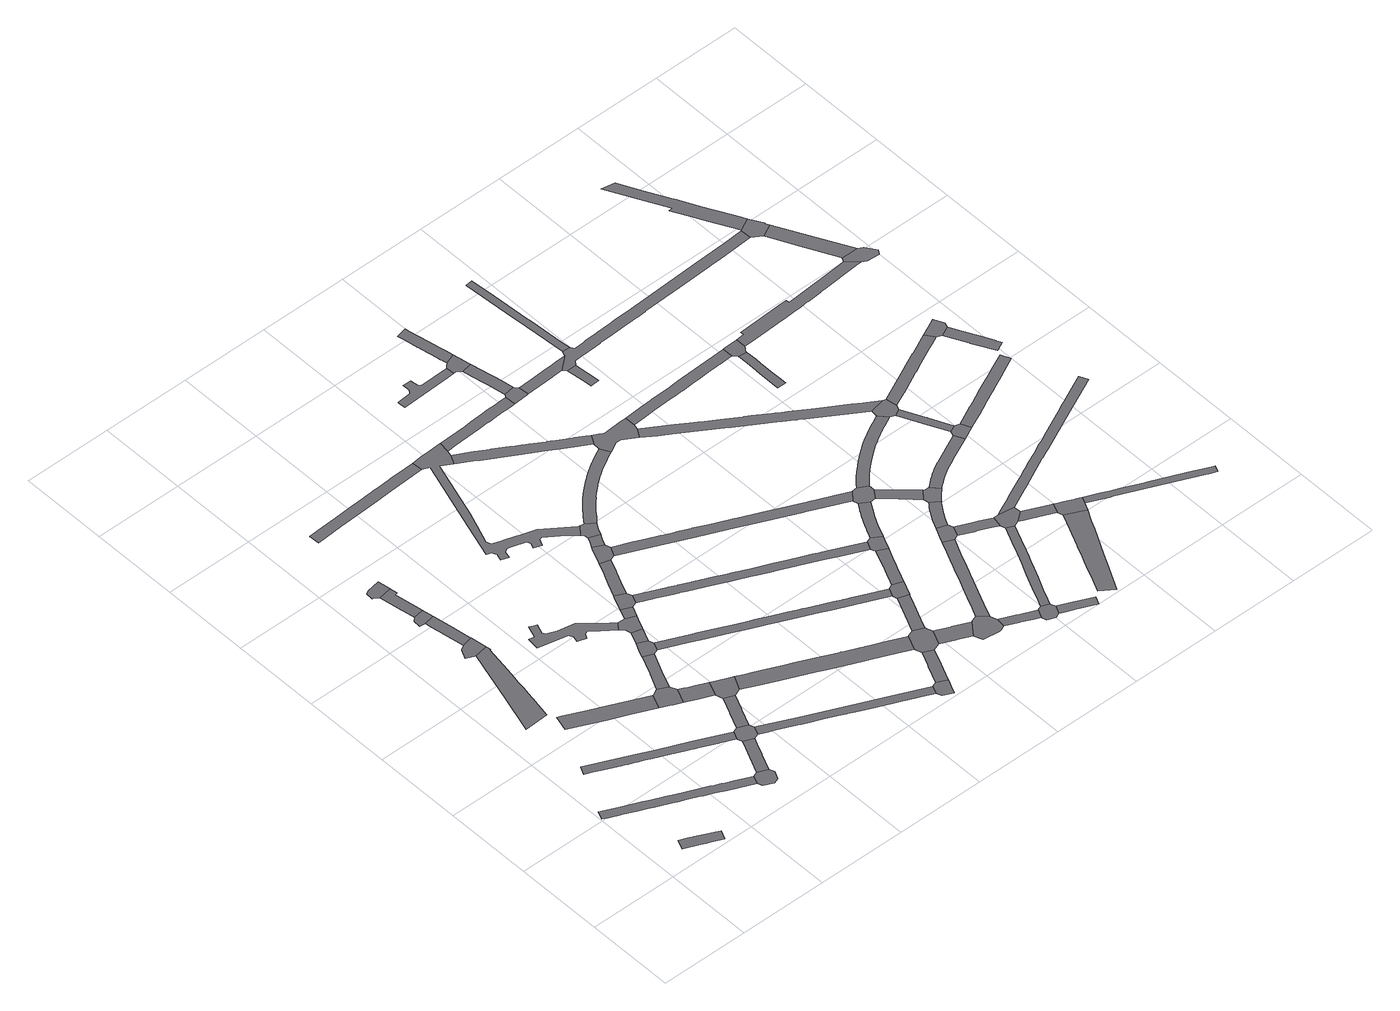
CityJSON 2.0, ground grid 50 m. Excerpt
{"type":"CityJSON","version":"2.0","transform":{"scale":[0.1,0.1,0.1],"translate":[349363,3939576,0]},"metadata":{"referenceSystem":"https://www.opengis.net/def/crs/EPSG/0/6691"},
"CityObjects":{
"road1":{"type":"Road","attributes":{"RoadStructureAttribute.sectionType":"1"},"geometry":[{"type":"MultiSurface","lod":"1","boundaries":[[[0,1,2,3,4,5,6,7,8,9,10,11,12,13,14]]]}]},
"road2":{"type":"Road","attributes":{"RoadStructureAttribute.sectionType":"1"},"geometry":[{"type":"MultiSurface","lod":"1","boundaries":[[[15,16,17,18,19,20,21,22,23,24,25,26,27,28,29,30,31,32,33,34,35,36,37,38,39,40,41,42,43,44,45,46,47,48]]]}]},
"road3":{"type":"Road","geometry":[{"type":"MultiSurface","lod":"1","boundaries":[[[49,50,51,52,53,54,55,56,57,58,59,60,61,62]]]}]},
"road4":{"type":"Road","attributes":{"RoadStructureAttribute.sectionType":"1"},"geometry":[{"type":"MultiSurface","lod":"1","boundaries":[[[63,64,65,66,67,68,69,70,71,72,73,74,75,76,77,78,79,80,81,82,83,84,85,86,87,88,89]]]}]},
"road5":{"type":"Road","attributes":{"RoadStructureAttribute.sectionType":"1"},"geometry":[{"type":"MultiSurface","lod":"1","boundaries":[[[90,91,92,93,94,95,96,97,98,99,100]]]}]},
"road6":{"type":"Road","geometry":[{"type":"MultiSurface","lod":"1","boundaries":[[[101,102,103,104,105,106,31,30,107]]]}]},
"road7":{"type":"Road","geometry":[{"type":"MultiSurface","lod":"1","boundaries":[[[108,109,110,59,58,111,112,113]]]}]},
"road8":{"type":"Road","attributes":{"RoadStructureAttribute.sectionType":"1"},"geometry":[{"type":"MultiSurface","lod":"1","boundaries":[[[114,115,116,117,118,119,120,121,108,113]]]}]},
"road9":{"type":"Road","geometry":[{"type":"MultiSurface","lod":"1","boundaries":[[[122,123,124,125,126,127,128,117,116]]]}]},
"road10":{"type":"Road","attributes":{"RoadStructureAttribute.sectionType":"1"},"geometry":[{"type":"MultiSurface","lod":"1","boundaries":[[[129,130,125,124,131,132,133,134,135,136,137]]]}]},
"road11":{"type":"Road","attributes":{"RoadStructureAttribute.sectionType":"1"},"geometry":[{"type":"MultiSurface","lod":"1","boundaries":[[[138,139,140,141,142,143,105,104,144,145,146,147,148,149]]]}]},
"road12":{"type":"Road","geometry":[{"type":"MultiSurface","lod":"1","boundaries":[[[136,150,151,152,153,154,155,137]]]}]},
"road13":{"type":"Road","geometry":[{"type":"MultiSurface","lod":"1","boundaries":[[[156,157,158,159,160,83,82,138,149]]]}]},
"road14":{"type":"Road","geometry":[{"type":"MultiSurface","lod":"1","boundaries":[[[161,162,163,164,90,100,165,166,167]]]}]},
"road15":{"type":"Road","attributes":{"RoadStructureAttribute.sectionType":"1"},"geometry":[{"type":"MultiSurface","lod":"1","boundaries":[[[168,169,170,171,159,158,172,173,174,175]]]}]},
"road16":{"type":"Road","attributes":{"RoadStructureAttribute.sectionType":"1"},"geometry":[{"type":"MultiSurface","lod":"1","boundaries":[[[176,177,178,179,180,181,182,161,167]]]}]},
"road17":{"type":"Road","attributes":{"RoadStructureAttribute.sectionType":"1"},"geometry":[{"type":"MultiSurface","lod":"1","boundaries":[[[183,184,185,186,187,163,162,188,189]]]}]},
"road18":{"type":"Road","attributes":{"RoadStructureAttribute.sectionType":"1"},"geometry":[{"type":"MultiSurface","lod":"1","boundaries":[[[190,191,192,193,194,195,196,197,198,199,200,201,202,203,204,205,206,207,208,209,210,211,212]]]}]},
"road19":{"type":"Road","geometry":[{"type":"MultiSurface","lod":"1","boundaries":[[[177,168,175,213,214,215,216,178]]]}]},
"road20":{"type":"Road","geometry":[{"type":"MultiSurface","lod":"1","boundaries":[[[217,218,219,220,221,222,183,189]]]}]},
"road21":{"type":"Road","attributes":{"RoadStructureAttribute.sectionType":"1"},"geometry":[{"type":"MultiSurface","lod":"1","boundaries":[[[220,219,223,224]]]}]},
"road22":{"type":"Road","geometry":[{"type":"MultiSurface","lod":"1","boundaries":[[[225,224,223,226,227,228,229,230,190,212]]]}]},
"road23":{"type":"Road","attributes":{"RoadStructureAttribute.sectionType":"1"},"geometry":[{"type":"MultiSurface","lod":"1","boundaries":[[[231,232,233,234,235,236,237,238,239,240,241,242,243,244,245,246,247,248,249,250,251,252,253,254,255,256,157,156]]]}]},
"road24":{"type":"Road","attributes":{"RoadStructureAttribute.sectionType":"1"},"geometry":[{"type":"MultiSurface","lod":"1","boundaries":[[[257,258,259,260,261,262,263,264,265,266,267,268,269,270,271,272,273,274,275,276,277,278]]]}]},
"road25":{"type":"Road","attributes":{"RoadStructureAttribute.sectionType":"1"},"geometry":[{"type":"MultiSurface","lod":"1","boundaries":[[[279,230,229,280]]]}]},
"road26":{"type":"Road","geometry":[{"type":"MultiSurface","lod":"1","boundaries":[[[281,282,283,284,285,286,287,279,280,288]]]}]},
"road27":{"type":"Road","attributes":{"RoadStructureAttribute.sectionType":"1"},"geometry":[{"type":"MultiSurface","lod":"1","boundaries":[[[282,289,290,291,292,293,294,295,296,297,298,299,283]]]}]},
"road28":{"type":"Road","attributes":{"RoadStructureAttribute.sectionType":"1"},"geometry":[{"type":"MultiSurface","lod":"1","boundaries":[[[300,301,302,303,304,305,306,307,308,309,310,311,312,313,314,315,316,214,213,317,318,319,320,321,322,323,324,325,326]]]}]},
"road29":{"type":"Road","attributes":{"RoadStructureAttribute.sectionType":"1"},"geometry":[{"type":"MultiSurface","lod":"1","boundaries":[[[327,328,329,330,331,332,333,334,335,336,337,338,339,340,341,342,343,344,345,346,347,348,349,350,257,278,351,352,353,354,355,356,357,358,359,360,361,362,363,364,365,366,367,368,369,370,371]]]}]},
"road30":{"type":"Road","geometry":[{"type":"MultiSurface","lod":"1","boundaries":[[[372,373,374,294,293,375,376,377,378]]]}]},
"road31":{"type":"Road","attributes":{"RoadStructureAttribute.sectionType":"1"},"geometry":[{"type":"MultiSurface","lod":"1","boundaries":[[[379,380,381,382,383,384,385,386,387,388,389,390,391,392,393,394,395,396,397,398,399,218,217,400,401,402,403,404,405,406,407,408,409,410,411,412,413,414]]]}]},
"road32":{"type":"Road","attributes":{"RoadStructureAttribute.sectionType":"1"},"geometry":[{"type":"MultiSurface","lod":"1","boundaries":[[[415,378,377,416,417,418]]]}]},
"road33":{"type":"Road","geometry":[{"type":"MultiSurface","lod":"1","boundaries":[[[419,251,250,420,421,422,423,424]]]}]},
"road34":{"type":"Road","geometry":[{"type":"MultiSurface","lod":"1","boundaries":[[[425,418,417,426,427,428,429,327,371]]]}]},
"road35":{"type":"Road","attributes":{"RoadStructureAttribute.sectionType":"1"},"geometry":[{"type":"MultiSurface","lod":"1","boundaries":[[[430,431,432,433,434,435,436,437,419,424]]]}]},
"road36":{"type":"Road","attributes":{"RoadStructureAttribute.sectionType":"1"},"geometry":[{"type":"MultiSurface","lod":"1","boundaries":[[[438,439,440,441,442,443,444,445,446,447,448,449,450,451,452,453,454,455,456,457,281,288,458,459,460,461,462,463,464,465,466,467,468,469,470,471,472,473,474,475,476,477]]]}]},
"road37":{"type":"Road","geometry":[{"type":"MultiSurface","lod":"1","boundaries":[[[325,435,434,478,479,480,481,326]]]}]},
"road38":{"type":"Road","attributes":{"RoadStructureAttribute.sectionType":"1"},"geometry":[{"type":"MultiSurface","lod":"1","boundaries":[[[482,483,484,485,486,487,488,489,490,491,492,493,494,495,496,497,498,499,500,501,502,503,504,505,506,507,508,509,510,511,512,513,514,515,516,517,518,519,520,521,522,523,524,525,526,527,429,428]]]}]},
"road39":{"type":"Road","attributes":{"RoadStructureAttribute.sectionType":"1"},"geometry":[{"type":"MultiSurface","lod":"1","boundaries":[[[528,529,530,531,532,533,534,535,536,537,538,539,540,541,542,543,544,545,546,547,548,344,343,549,550,551,552,553,554,555,556,557,558,559]]]}]},
"road40":{"type":"Road","attributes":{"RoadStructureAttribute.sectionType":"1"},"geometry":[{"type":"MultiSurface","lod":"1","boundaries":[[[560,561,562,563,479,478,564,565,566]]]}]},
"road41":{"type":"Road","attributes":{"RoadStructureAttribute.sectionType":"1"},"geometry":[{"type":"MultiSurface","lod":"1","boundaries":[[[567,568,481,480,569,570,571,572,573,574]]]}]},
"road42":{"type":"Road","geometry":[{"type":"MultiSurface","lod":"1","boundaries":[[[345,575,576,577,578,579,580,581,582,583,584,585,586,587,588,589,590,591,592,593,346]]]}]},
"road43":{"type":"Road","attributes":{"RoadStructureAttribute.sectionType":"1"},"geometry":[{"type":"MultiSurface","lod":"1","boundaries":[[[594,595,596,597,598,599,600,601,602,603,604,605,606,607,608,609,610,611,612,613,614,615,616,617,618,376,375,619,620,621,622,623,624,625,626]]]}]},
"road44":{"type":"Road","attributes":{"RoadStructureAttribute.sectionType":"1"},"geometry":[{"type":"MultiSurface","lod":"1","boundaries":[[[627,628,629,630,631,632,633,634,635,636,637,638,639,640,641,642]]]}]},
"road45":{"type":"Road","geometry":[{"type":"MultiSurface","lod":"1","boundaries":[[[413,574,573,643,644,645,414]]]}]},
"road46":{"type":"Road","geometry":[{"type":"MultiSurface","lod":"1","boundaries":[[[646,647,648,560,566,649,650,651,652,653]]]}]},
"road47":{"type":"Road","attributes":{"RoadStructureAttribute.sectionType":"1"},"geometry":[{"type":"MultiSurface","lod":"1","boundaries":[[[654,655,656,657,658,659,660,661,662,663,664,665,666,667,668,669,645,644]]]}]},
"road48":{"type":"Road","attributes":{"RoadStructureAttribute.sectionType":"1"},"geometry":[{"type":"MultiSurface","lod":"1","boundaries":[[[670,671,672,673,653,652,674,675,676,677,678,679]]]}]},
"road49":{"type":"Road","geometry":[{"type":"MultiSurface","lod":"1","boundaries":[[[680,584,583,681,682,683,684,685,686,687,688]]]}]},
"road50":{"type":"Road","geometry":[{"type":"MultiSurface","lod":"1","boundaries":[[[689,690,691,692,693,694,559,558,503,502,695,696,697,698,699,700]]]}]},
"road51":{"type":"Road","attributes":{"RoadStructureAttribute.sectionType":"1"},"geometry":[{"type":"MultiSurface","lod":"1","boundaries":[[[701,702,703,704,705,706,707,708,680,688,709,710,711,712,713]]]}]},
"road52":{"type":"Road","geometry":[{"type":"MultiSurface","lod":"1","boundaries":[[[714,715,627,642,716,713,712,717,718,719,720,721]]]}]},
"road53":{"type":"Road","geometry":[{"type":"MultiSurface","lod":"1","boundaries":[[[722,477,476,663,662,723,724,725]]]}]},
"road54":{"type":"Road","attributes":{"RoadStructureAttribute.sectionType":"1"},"geometry":[{"type":"MultiSurface","lod":"1","boundaries":[[[726,727,728,729,730,731,732,733,734,735,736,737,738,739,740,741,742,743,714,721]]]}]},
"road55":{"type":"Road","attributes":{"RoadStructureAttribute.sectionType":"1"},"geometry":[{"type":"MultiSurface","lod":"1","boundaries":[[[744,745,746,747,748,749,750,751,752,753,648,647,754,755,756,757,758,759,760,761,762,763,764,765]]]}]},
"road56":{"type":"Road","geometry":[{"type":"MultiSurface","lod":"1","boundaries":[[[766,767,768,769,770,771,772,670,679]]]}]},
"road57":{"type":"Road","attributes":{"RoadStructureAttribute.sectionType":"1"},"geometry":[{"type":"MultiSurface","lod":"1","boundaries":[[[773,774,775,776,777,778,779,780,781,782,783,784,785,786,787,788,789,790,791,792,793,794,795,796,797,798,799,722,725]]]}]},
"road58":{"type":"Road","attributes":{"RoadStructureAttribute.sectionType":"1"},"geometry":[{"type":"MultiSurface","lod":"1","boundaries":[[[800,801,769,768,802,803,804,805,806,807,808]]]}]},
"road59":{"type":"Road","attributes":{"RoadStructureAttribute.sectionType":"1"},"geometry":[{"type":"MultiSurface","lod":"1","boundaries":[[[809,810,811,812,813,814,815,816,686,685,817,818,819,820,821]]]}]},
"road60":{"type":"Road","geometry":[{"type":"MultiSurface","lod":"1","boundaries":[[[822,823,824,825,826,827,828,744,765]]]}]},
"road61":{"type":"Road","geometry":[{"type":"MultiSurface","lod":"1","boundaries":[[[829,830,831,832,833]]]}]},
"road62":{"type":"Road","geometry":[{"type":"MultiSurface","lod":"1","boundaries":[[[625,785,784,834,835,836,837,626]]]}]},
"road63":{"type":"Road","attributes":{"RoadStructureAttribute.sectionType":"1"},"geometry":[{"type":"MultiSurface","lod":"1","boundaries":[[[838,839,840,841,842,843,844,845,846,847,848,772,771,849,850,851,852,853,854,855,856,857,858,859]]]}]},
"road64":{"type":"Road","attributes":{"RoadStructureAttribute.sectionType":"1"},"geometry":[{"type":"MultiSurface","lod":"1","boundaries":[[[860,861,862,863,864,865,866,867,868,869,870,871,872,873,874,875,876,826,825]]]}]},
"road65":{"type":"Road","attributes":{"RoadStructureAttribute.sectionType":"1"},"geometry":[{"type":"MultiSurface","lod":"1","boundaries":[[[877,878,835,834,879,880,881,882,883,884]]]}]},
"road66":{"type":"Road","attributes":{"RoadStructureAttribute.sectionType":"1"},"geometry":[{"type":"MultiSurface","lod":"1","boundaries":[[[822,885,886,887,888,889,890,891,892,893,894,895,823]]]}]},
"road67":{"type":"Road","attributes":{"RoadStructureAttribute.sectionType":"1"},"geometry":[{"type":"MultiSurface","lod":"1","boundaries":[[[896,897,898,899,900,901,902,903,904,905,906,907,908,909,910,911,912,913,914,915,916,917,918,919,920,921,922,923,924,925,689,700]]]}]},
"road68":{"type":"Road","attributes":{"RoadStructureAttribute.sectionType":"1"},"geometry":[{"type":"MultiSurface","lod":"1","boundaries":[[[926,927,928,929,930,931,932,933,934,935,936,937]]]}]},
"road69":{"type":"Road","geometry":[{"type":"MultiSurface","lod":"1","boundaries":[[[869,868,938,939,940,941,942,943,944,945,946,884,883]]]}]},
"road70":{"type":"Road","attributes":{"RoadStructureAttribute.sectionType":"1"},"geometry":[{"type":"MultiSurface","lod":"1","boundaries":[[[947,948,949,950,951,952,953,954,955,956,957,958,959,960,961,962,963,964,699,698,965,966,967,968,969,970,971,972,973,974,975,976,977,978,979,980,981,982,983]]]}]},
"road71":{"type":"Road","geometry":[{"type":"MultiSurface","lod":"1","boundaries":[[[984,985,986,987,891,890,838,859]]]}]},
"road72":{"type":"Road","attributes":{"RoadStructureAttribute.sectionType":"1"},"geometry":[{"type":"MultiSurface","lod":"1","boundaries":[[[988,989,990,991,992,993,994,995,996,997,998,999,1000,1001,1002,1003,1004,1005,1006,1007]]]}]},
"road73":{"type":"Road","attributes":{"RoadStructureAttribute.sectionType":"1"},"geometry":[{"type":"MultiSurface","lod":"1","boundaries":[[[1008,1009,1010,1011,1012,1013,1014,1015,1016,1017,1018,1019,1020,1021,1022,1023,1024,1025,1026,1027,837,836,1028,1029,1030,1031,1032,1033,1034,1035,1036,1037,1038,1039,1040,1041,1042,1043,1044,1045,1046,1047,1048,1049,1050,1051]]]}]},
"road74":{"type":"Road","attributes":{"RoadStructureAttribute.sectionType":"1"},"geometry":[{"type":"MultiSurface","lod":"1","boundaries":[[[1052,1053,1054,1055,1056,1057,1058,1059,1060,985,984]]]}]},
"road75":{"type":"Road","attributes":{"RoadStructureAttribute.sectionType":"1"},"geometry":[{"type":"MultiSurface","lod":"1","boundaries":[[[1061,1062,1063,1064,1065,1066,1067,1068,1069,1070,1071,1072,1073,1074,1075,1076,1077,1078,945,944,1079,1080,1081,1082,1083,1084,1085,1086,1087,1088,1089,1090,1091]]]}]},
"road76":{"type":"Road","geometry":[{"type":"MultiSurface","lod":"1","boundaries":[[[1092,1093,1094,1095,1096,1097,1058,1057,988,1007]]]}]},
"road77":{"type":"Road","attributes":{"RoadStructureAttribute.sectionType":"1"},"geometry":[{"type":"MultiSurface","lod":"1","boundaries":[[[1098,1099,1100,1101,1102,1103,1104,1105,1106,1107]]]}]},
"road78":{"type":"Road","geometry":[{"type":"MultiSurface","lod":"1","boundaries":[[[1107,1106,1108,1109,1110,1111,1112,1113,914,913]]]}]},
"road79":{"type":"Road","geometry":[{"type":"MultiSurface","lod":"1","boundaries":[[[1114,983,982,1051,1050,1115,1116,1117]]]}]},
"road80":{"type":"Road","attributes":{"RoadStructureAttribute.sectionType":"1"},"geometry":[{"type":"MultiSurface","lod":"1","boundaries":[[[1115,1118,1119,1120,1121,1122,1123,1124,1125,1116]]]}]},
"road81":{"type":"Road","attributes":{"RoadStructureAttribute.sectionType":"1"},"geometry":[{"type":"MultiSurface","lod":"1","boundaries":[[[926,937,809,821,833,832,1126,1127,1128,1129,1130,1131,1132,1133,1134,1135,1136,1137,1138,1139,1140,1141,1142,1143,1144,1145,1146,1147,1148,1149,1150,1151,1152,1153,1154,1155,1156,1157,1158,1159,1160,1161]]]}]},
"road82":{"type":"Road","geometry":[{"type":"MultiSurface","lod":"1","boundaries":[[[1162,1163,1122,1121,1061,1091]]]}]},
"road83":{"type":"Road","attributes":{"RoadStructureAttribute.sectionType":"1"},"geometry":[{"type":"MultiSurface","lod":"1","boundaries":[[[1164,1165,1166,1167,1168,1169,1170,1171,1172,1173,1174,1175,1176,1177,1178,1179,1180,1181,1182,1183,1184,1185,1186,1187,1188,987,986,1189,1190,1191,1192,1193,1194,1195,1196,1197,1198,1199,1200]]]}]},
"road84":{"type":"Road","attributes":{"RoadStructureAttribute.sectionType":"1"},"geometry":[{"type":"MultiSurface","lod":"1","boundaries":[[[1201,1202,1203,1204,1205,1206,1207,1208,1209,1210,1093,1092,1211,1212,1213,1214,1215,1216]]]}]},
"road85":{"type":"Road","attributes":{"RoadStructureAttribute.sectionType":"1"},"geometry":[{"type":"MultiSurface","lod":"1","boundaries":[[[1217,1218,1219,1220,1221,1222,1223,1224,1225,1226,1227,1228,1229,1230,1231,1232,1233,1234,1235,1114,1117]]]}]},
"road86":{"type":"Road","attributes":{"RoadStructureAttribute.sectionType":"1"},"geometry":[{"type":"MultiSurface","lod":"1","boundaries":[[[1236,1237,1238,1239,1240,1241,1242,1243,1244,1245,1246,1247,1248,1163,1162,1249,1250,1251,1252,1253,1254,1255,1256,1257,1258,1259]]]}]},
"road87":{"type":"Road","attributes":{"RoadStructureAttribute.sectionType":"1"},"geometry":[{"type":"MultiSurface","lod":"1","boundaries":[[[1260,1261,1262,1263,1264,1265,1266,1267,1268,1269,1270,1271,1272,1111,1110,1273,1274,1275,1276,1277,1278,1279,1280,1281,1282,1283,1284,1285,1286,1287,1288,1289,1290]]]}]},
"road88":{"type":"Road","geometry":[{"type":"MultiSurface","lod":"1","boundaries":[[[1291,1292,1293,1230,1229,1294,1295,1296]]]}]},
"road89":{"type":"Road","attributes":{"RoadStructureAttribute.sectionType":"1"},"geometry":[{"type":"MultiSurface","lod":"1","boundaries":[[[1297,1298,1299,1300,1301,1302,1303,1304,1295,1294,1305,1306,1307,1308]]]}]},
"road90":{"type":"Road","attributes":{"RoadStructureAttribute.sectionType":"1"},"geometry":[{"type":"MultiSurface","lod":"1","boundaries":[[[1309,1310,1311,1312,1313,1314,1315,1316,1317,1318,1319,1320,1321,1322,1323,1324,1325,1326,1327,1328,1329,1330,1331,1332,1333,1334]]]}]},
"road91":{"type":"Road","geometry":[{"type":"MultiSurface","lod":"1","boundaries":[[[1335,1336,1337,1338,1339,1322,1321,1148,1147,1340,1341]]]}]},
"road92":{"type":"Road","attributes":{"RoadStructureAttribute.sectionType":"1"},"geometry":[{"type":"MultiSurface","lod":"1","boundaries":[[[1340,1342,1343,1344,1345,1346,1347,1341]]]}]},
"road93":{"type":"Road","geometry":[{"type":"MultiSurface","lod":"1","boundaries":[[[1260,1290,1348,1349,1350,1351,1346,1345]]]}]}
},
"vertices":[
[159,109,0],[233,77,0],[254,67,0],[267,62,0],[281,56,0],[291,52,0],[353,25,0],[377,76,0],[353,88,0],[311,107,0],[255,133,0],[239,140,0],[235,142,0],[217,150,0],[183,165,0],
[9,512,0],[37,499,0],[95,473,0],[99,471,0],[164,442,0],[220,417,0],[245,406,0],[337,365,0],[339,364,0],[354,357,0],[394,340,0],[452,314,0],[469,305,0],[522,282,0],[580,256,0],[713,196,0],[734,242,0],[649,280,0],[606,300,0],[588,308,0],[547,326,0],[540,330,0],[538,331,0],[490,351,0],[377,402,0],[332,422,0],[326,425,0],[287,442,0],[269,450,0],[235,465,0],[232,467,0],[148,504,0],[122,516,0],[29,558,0],
[281,1202,0],[304,1328,0],[310,1364,0],[318,1407,0],[326,1452,0],[333,1491,0],[342,1546,0],[368,1702,0],[374,1701,0],[370,1727,0],[294,1716,0],[252,1569,0],[210,1421,0],[144,1195,0],
[144,790,0],[188,771,0],[233,751,0],[315,714,0],[332,707,0],[346,700,0],[378,686,0],[392,680,0],[425,666,0],[450,654,0],[489,637,0],[544,613,0],[596,588,0],[642,569,0],[646,567,0],[673,555,0],[734,527,0],[755,518,0],[771,510,0],[840,479,0],[861,525,0],[669,611,0],[509,682,0],[458,705,0],[384,738,0],[356,751,0],[166,836,0],
[740,962,0],[581,1033,0],[540,1052,0],[444,1095,0],[330,1146,0],[305,1157,0],[280,1070,0],[466,986,0],[493,974,0],[574,938,0],[703,880,0],
[779,143,0],[807,154,0],[828,200,0],[817,228,0],[762,253,0],[736,243,0],[724,168,0],
[298,1807,0],[271,1792,0],[246,1738,0],[363,1775,0],[360,1804,0],[357,1820,0],
[355,1827,0],[335,1951,0],[320,2046,0],[261,2036,0],[264,2014,0],[271,1972,0],[274,1953,0],[275,1945,0],
[313,2088,0],[310,2107,0],[310,2111,0],[250,2101,0],[230,2083,0],[226,2040,0],[239,2039,0],
[234,2202,0],[248,2117,0],[284,2269,0],[283,2274,0],[285,2274,0],[298,2276,0],[298,2279,0],[291,2319,0],[217,2307,0],
[851,451,0],[832,409,0],[809,358,0],[807,353,0],[807,352,0],[806,351,0],[860,325,0],[861,325,0],[861,327,0],[866,337,0],[889,389,0],[906,426,0],
[291,2322,0],[279,2392,0],[205,2380,0],[186,2367,0],[183,2326,0],[196,2325,0],
[934,437,0],[955,483,0],[944,511,0],[889,536,0],[862,526,0],
[851,913,0],[835,953,0],[780,978,0],[744,961,0],[753,858,0],[769,851,0],[814,830,0],
[974,725,0],[934,635,0],[933,634,0],[932,632,0],[987,607,0],[988,610,0],[988,611,0],[1029,701,0],
[877,802,0],[959,766,0],[995,848,0],[966,861,0],[934,875,0],[900,890,0],[883,898,0],
[873,1185,0],[854,1140,0],[839,1105,0],[828,1080,0],[826,1075,0],[879,1052,0],[928,1161,0],
[939,1432,0],[913,1454,0],[820,1534,0],[801,1550,0],[786,1563,0],[694,1582,0],[637,1604,0],[628,1623,0],[648,1676,0],[630,1683,0],[608,1691,0],[584,1625,0],[553,1633,0],[545,1561,0],[619,1544,0],[710,1523,0],[722,1500,0],[716,1468,0],[761,1454,0],[775,1480,0],[794,1486,0],[843,1447,0],[910,1394,0],
[1069,716,0],[1110,797,0],[1093,804,0],[1037,829,0],
[956,1172,0],[977,1218,0],[966,1246,0],[912,1270,0],[905,1256,0],[889,1222,0],
[1000,1321,0],[942,1338,0],
[936,1373,0],[1003,1328,0],[1013,1351,0],[1014,1354,0],[1037,1404,0],[981,1429,0],
[983,415,0],[1017,400,0],[1116,357,0],[1133,349,0],[1141,345,0],[1162,335,0],[1233,304,0],[1302,273,0],[1335,258,0],[1339,256,0],[1343,254,0],[1379,238,0],[1441,210,0],[1546,163,0],[1573,151,0],[1591,143,0],[1615,132,0],[1654,115,0],[1680,103,0],[1744,74,0],[1763,121,0],[1605,191,0],[1574,205,0],[1360,301,0],[1359,302,0],[1152,394,0],
[929,2869,0],[890,2867,0],[887,2867,0],[789,2864,0],[781,2862,0],[780,2862,0],[694,2858,0],[691,2858,0],[608,2854,0],[604,2854,0],[526,2849,0],[468,2847,0],[416,2844,0],[326,2838,0],[242,2834,0],[246,2773,0],[397,2782,0],[530,2789,0],[619,2794,0],[644,2795,0],[708,2798,0],[933,2809,0],
[1005,1486,0],[1063,1462,0],
[1111,1520,0],[1099,1550,0],[1045,1578,0],[1043,1573,0],[1040,1567,0],[1025,1533,0],[1022,1526,0],[1091,1473,0],
[1132,1623,0],[1145,1651,0],[1159,1681,0],[1163,1691,0],[1195,1763,0],[1137,1781,0],[1124,1751,0],[1121,1743,0],[1109,1716,0],[1105,1708,0],[1080,1654,0],
[1818,480,0],[1726,521,0],[1702,531,0],[1699,533,0],[1685,539,0],[1610,573,0],[1593,580,0],[1590,582,0],[1560,595,0],[1486,628,0],[1424,657,0],[1384,674,0],[1375,679,0],[1340,694,0],[1260,730,0],[1190,761,0],[1157,775,0],[1154,678,0],[1255,633,0],[1419,560,0],[1462,540,0],[1581,487,0],[1647,457,0],[1673,446,0],[1780,398,0],[1862,361,0],[1899,443,0],
[1237,2029,0],[1232,2033,0],[1072,2149,0],[1028,2163,0],[991,2174,0],[972,2180,0],[956,2185,0],[925,2195,0],[890,2206,0],[845,2221,0],[837,2249,0],[876,2354,0],[896,2407,0],[902,2426,0],[1010,2772,0],[1013,2770,0],[1070,2736,0],[1100,2788,0],[1106,2817,0],[1114,2879,0],[1044,2876,0],[996,2874,0],[981,2873,0],[965,2871,0],[972,2792,0],[970,2784,0],[860,2433,0],[782,2187,0],[809,2176,0],[820,2151,0],[816,2134,0],[810,2113,0],[849,2098,0],[860,2139,0],[883,2150,0],[904,2143,0],[979,2118,0],[988,2097,0],[977,2069,0],[1020,2053,0],[1035,2090,0],[1052,2093,0],[1125,2044,0],[1137,2034,0],[1197,1982,0],
[1174,1868,0],[1144,1796,0],[1141,1789,0],[1224,1776,0],[1251,1828,0],[1240,1856,0],[1184,1885,0],
[1956,779,0],[1873,816,0],[1840,831,0],[1837,833,0],[1831,835,0],[1796,851,0],[1662,911,0],[1655,914,0],[1620,930,0],[1619,931,0],[1585,946,0],[1509,980,0],[1434,1014,0],[1427,1016,0],[1402,1028,0],[1364,1045,0],[1355,1049,0],[1199,1119,0],[1180,1127,0],[1179,1128,0],[1144,1143,0],[1100,1109,0],[1155,1084,0],[1291,1023,0],[1375,985,0],[1488,934,0],[1490,933,0],[1598,885,0],[1696,841,0],[1707,836,0],[1741,821,0],[1810,790,0],[1814,788,0],[1818,786,0],[2022,695,0],[2043,740,0],
[1200,1916,0],[1256,1891,0],[1273,1923,0],[1213,1943,0],
[1790,130,0],[1755,46,0],[1809,21,0],[1828,62,0],[1841,92,0],[1847,104,0],
[1211,1971,0],[1290,1958,0],[1309,1989,0],[1311,1991,0],[1263,2027,0],
[1878,174,0],[1887,194,0],[1891,203,0],[1917,263,0],[1931,296,0],[1876,320,0],[1841,244,0],[1836,232,0],
[2002,1121,0],[1974,1133,0],[1974,1134,0],[1957,1141,0],[1931,1153,0],[1867,1182,0],[1797,1212,0],[1756,1231,0],[1755,1232,0],[1719,1248,0],[1645,1280,0],[1568,1314,0],[1535,1330,0],[1488,1351,0],[1350,1412,0],[1341,1417,0],[1318,1428,0],[1315,1429,0],[1278,1446,0],[1271,1449,0],[1168,1439,0],[1184,1432,0],[1229,1412,0],[1261,1398,0],[1290,1385,0],[1293,1384,0],[1320,1371,0],[1406,1332,0],[1509,1285,0],[1511,1284,0],[1548,1269,0],[1613,1239,0],[1624,1234,0],[1637,1228,0],[1707,1196,0],[1731,1185,0],[1947,1089,0],[2016,1058,0],[2154,996,0],[2177,1042,0],
[1973,311,0],[2010,394,0],[1994,434,0],[1937,459,0],
[1330,2013,0],[1352,2042,0],[1354,2046,0],[1365,2059,0],[1375,2070,0],[1389,2086,0],[1399,2097,0],[1421,2119,0],[1425,2124,0],[1452,2149,0],[1479,2172,0],[1484,2176,0],[1484,2177,0],[1505,2194,0],[1535,2215,0],[1538,2217,0],[1566,2236,0],[1597,2254,0],[1629,2272,0],[1639,2278,0],[1676,2296,0],[1648,2350,0],[1611,2331,0],[1601,2325,0],[1600,2325,0],[1571,2310,0],[1568,2307,0],[1559,2303,0],[1537,2288,0],[1536,2288,0],[1506,2268,0],[1498,2263,0],[1482,2251,0],[1476,2247,0],[1470,2242,0],[1447,2224,0],[1433,2213,0],[1420,2202,0],[1392,2178,0],[1367,2154,0],[1343,2128,0],[1334,2118,0],[1319,2100,0],[1303,2080,0],[1296,2072,0],[1274,2042,0],
[1665,2452,0],[1660,2455,0],[1616,2482,0],[1614,2483,0],[1608,2486,0],[1550,2520,0],[1520,2538,0],[1514,2541,0],[1498,2551,0],[1496,2552,0],[1425,2595,0],[1400,2610,0],[1394,2614,0],[1357,2636,0],[1348,2641,0],[1347,2642,0],[1269,2690,0],[1266,2692,0],[1265,2692,0],[1233,2712,0],[1197,2732,0],[1167,2679,0],[1180,2671,0],[1324,2585,0],[1393,2544,0],[1460,2504,0],[1514,2473,0],[1518,2470,0],[1527,2465,0],[1584,2431,0],[1652,2391,0],[1682,2442,0],
[2186,314,0],[2096,355,0],[2095,355,0],[2092,356,0],[2052,276,0],[2057,274,0],[2131,241,0],
[2028,663,0],[1981,558,0],[2019,489,0],[2035,524,0],[2076,616,0],[2088,642,0],[2090,647,0],[2030,667,0],
[1164,2820,0],[1316,2828,0],[1371,2831,0],[1389,2832,0],[1432,2834,0],[1481,2836,0],[1485,2836,0],[1531,2838,0],[1552,2839,0],[1549,2900,0],[1520,2899,0],[1479,2897,0],[1429,2895,0],[1398,2893,0],[1318,2889,0],[1278,2886,0],[1240,2884,0],[1227,2883,0],[1162,2880,0],
[2268,1373,0],[2185,1410,0],[2162,1420,0],[2128,1436,0],[2126,1437,0],[2005,1491,0],[1934,1522,0],[1896,1540,0],[1829,1570,0],[1814,1577,0],[1731,1614,0],[1722,1618,0],[1679,1637,0],[1623,1663,0],[1620,1664,0],[1589,1678,0],[1565,1689,0],[1555,1693,0],[1543,1698,0],[1494,1720,0],[1478,1727,0],[1422,1752,0],[1381,1770,0],[1361,1779,0],[1359,1780,0],[1429,1683,0],[1600,1607,0],[1781,1526,0],[1864,1488,0],[2082,1390,0],[2098,1383,0],[2308,1289,0],[2348,1337,0],
[1472,3231,0],[1309,3226,0],[1304,3231,0],[1294,3242,0],[1290,3284,0],[1265,3284,0],[1244,3283,0],[1245,3244,0],[1234,3227,0],[1231,3221,0],[1149,3216,0],[1150,3204,0],[1153,3169,0],[1155,3169,0],[1437,3182,0],[1474,3183,0],
[2112,696,0],[2128,732,0],[2071,752,0],
[2280,266,0],[2273,285,0],[2227,330,0],[2149,193,0],[2242,180,0],[2254,183,0],[2282,194,0],[2287,247,0],
[2142,764,0],[2143,766,0],[2145,769,0],[2166,817,0],[2180,849,0],[2183,856,0],[2188,866,0],[2195,882,0],[2223,942,0],[2166,969,0],[2143,916,0],[2122,865,0],[2119,858,0],[2112,844,0],[2102,821,0],[2080,773,0],
[2474,164,0],[2380,205,0],[2378,206,0],[2374,208,0],[2302,186,0],[2352,163,0],[2359,160,0],[2360,160,0],[2415,134,0],[2450,118,0],
[1561,2916,0],[1576,2841,0],[1601,2842,0],[1605,2843,0],[1638,2845,0],[1644,2845,0],[1641,2905,0],[1621,2920,0],[1620,2926,0],
[1878,2418,0],[1877,2417,0],[1847,2417,0],[1741,2410,0],[1720,2419,0],[1714,2423,0],[1736,2327,0],[1764,2326,0],[1807,2299,0],[1840,2278,0],[1872,2328,0],[1880,2358,0],
[1518,3149,0],[1519,3143,0],[1525,3112,0],[1542,3030,0],[1542,3029,0],[1543,3024,0],[1548,2997,0],[1555,2954,0],[1609,2997,0],[1602,3030,0],[1597,3057,0],[1574,3175,0],[1515,3163,0],
[1497,3256,0],[1484,3243,0],[1493,3184,0],[1565,3217,0],[1563,3227,0],[1560,3243,0],[1559,3248,0],[1554,3275,0],
[2205,1052,0],[2233,963,0],[2242,986,0],[2258,1018,0],
[1545,3323,0],[1538,3363,0],[1533,3391,0],[1526,3427,0],[1516,3478,0],[1506,3532,0],[1501,3557,0],[1442,3544,0],[1447,3519,0],[1455,3478,0],[1457,3469,0],[1465,3426,0],[1465,3424,0],[1470,3398,0],[1486,3315,0],[1490,3291,0],[1491,3288,0],[1493,3278,0],
[2437,801,0],[2425,773,0],[2410,741,0],[2378,668,0],[2368,647,0],[2361,631,0],[2326,552,0],[2308,514,0],[2267,421,0],[2250,382,0],[2295,334,0],[2309,366,0],[2343,442,0],[2357,472,0],[2359,477,0],[2388,543,0],[2393,553,0],[2405,580,0],[2410,592,0],[2417,606,0],[2452,686,0],[2493,776,0],
[2460,89,0],[2503,70,0],[2532,82,0],[2552,128,0],[2545,145,0],[2541,157,0],[2499,174,0],
[2289,1091,0],[2294,1101,0],[2296,1106,0],[2301,1116,0],[2311,1136,0],[2314,1141,0],[2326,1161,0],[2328,1165,0],[2340,1186,0],[2347,1196,0],[2357,1213,0],[2367,1227,0],[2317,1260,0],[2302,1238,0],[2296,1228,0],[2291,1221,0],[2282,1206,0],[2277,1197,0],[2273,1190,0],[2255,1157,0],[2251,1149,0],[2243,1133,0],[2238,1124,0],[2229,1105,0],[2227,1101,0],[2221,1087,0],[2212,1066,0],
[2644,87,0],[2641,88,0],[2562,68,0],[2588,57,0],[2622,43,0],[2623,42,0],[2624,42,0],[2714,2,0],[2734,47,0],
[1943,2919,0],[1880,2916,0],[1861,2915,0],[1800,2912,0],[1787,2912,0],[1716,2908,0],[1707,2908,0],[1706,2908,0],[1719,2849,0],[1808,2853,0],[1809,2853,0],[1857,2856,0],[1867,2856,0],
[2520,788,0],[2545,842,0],[2535,870,0],[2535,871,0],[2477,889,0],[2460,852,0],[2453,835,0],
[1897,2744,0],[1902,2686,0],[1952,2691,0],[1938,2838,0],[1886,2834,0],
[2397,1231,0],[2432,1281,0],[2431,1311,0],[2379,1342,0],
[2726,673,0],[2684,581,0],[2682,578,0],[2672,554,0],[2637,476,0],[2624,448,0],[2613,424,0],[2590,378,0],[2577,348,0],[2539,263,0],[2526,233,0],[2567,216,0],[2581,248,0],[2617,324,0],[2632,354,0],[2655,405,0],[2666,430,0],[2677,454,0],[2715,539,0],[2725,563,0],[2726,565,0],[2767,654,0],
[2540,882,0],[2548,898,0],[2556,914,0],[2565,930,0],[2574,946,0],[2584,962,0],[2594,977,0],[2610,999,0],[2617,1006,0],[2568,1042,0],[2559,1030,0],[2548,1015,0],[2537,1000,0],[2527,984,0],[2518,970,0],[2518,969,0],[2502,941,0],
[2565,1156,0],[2521,1197,0],[2479,1153,0],[2484,1149,0],[2521,1114,0],[2529,1106,0],[2561,1073,0],[2601,1122,0],
[2596,753,0],[2616,746,0],[2617,746,0],[2677,718,0],[2713,701,0],[2715,701,0],[2728,761,0],[2660,792,0],[2659,792,0],[2654,794,0],[2597,819,0],
[1949,2362,0],[2017,2365,0],[2093,2369,0],[2146,2371,0],[2148,2371,0],[2189,2373,0],[2199,2373,0],[2201,2373,0],[2283,2378,0],[2289,2379,0],[2308,2379,0],[2376,2383,0],[2397,2384,0],[2416,2385,0],[2430,2385,0],[2449,2386,0],[2455,2386,0],[2530,2390,0],[2527,2449,0],[2463,2446,0],[2256,2437,0],[2248,2437,0],[2224,2435,0],[2201,2434,0],[2196,2433,0],[2174,2432,0],[2054,2427,0],[2050,2427,0],[1983,2424,0],[1882,2419,0],
[1997,2944,0],[1992,3005,0],[1979,3189,0],[1974,3249,0],[1973,3263,0],[1960,3433,0],[1949,3583,0],[1909,3578,0],[1931,3262,0],[1933,3247,0],[1947,3052,0],[1954,2947,0],
[2618,1009,0],[2621,1012,0],[2628,1020,0],[2640,1033,0],[2653,1047,0],[2666,1060,0],[2676,1069,0],[2637,1114,0],[2606,1116,0],
[2795,1733,0],[2782,1741,0],[2735,1772,0],[2609,1853,0],[2574,1876,0],[2480,1935,0],[2440,1961,0],[2427,1969,0],[2415,1977,0],[2333,2031,0],[2303,2051,0],[2298,2053,0],[2207,2112,0],[2142,2153,0],[2117,2169,0],[2101,2180,0],[2063,2204,0],[2022,2231,0],[1913,2230,0],[1971,2192,0],[2077,2124,0],[2094,2113,0],[2183,2056,0],[2208,2039,0],[2310,1973,0],[2344,1952,0],[2359,1942,0],[2393,1920,0],[2415,1906,0],[2432,1895,0],[2449,1884,0],[2474,1867,0],[2478,1865,0],[2506,1847,0],[2769,1677,0],[2775,1674,0],[2859,1691,0],
[2795,665,0],[2848,707,0],[2846,747,0],[2758,761,0],
[2985,556,0],[2945,466,0],[2932,437,0],[2914,396,0],[2898,360,0],[2897,358,0],[2884,329,0],[2866,288,0],[2852,257,0],[2840,230,0],[2802,143,0],[2801,143,0],[2790,119,0],[2767,69,0],[2841,18,0],[2924,177,0],[2951,231,0],[3032,385,0],[3057,435,0],[3092,501,0],
[2760,1629,0],[2734,1616,0],[2729,1614,0],[2718,1609,0],[2691,1595,0],[2657,1576,0],[2626,1557,0],[2595,1537,0],[2564,1516,0],[2535,1493,0],[2528,1488,0],[2527,1487,0],[2511,1474,0],[2510,1473,0],[2506,1470,0],[2479,1446,0],[2452,1421,0],[2426,1395,0],[2401,1368,0],[2398,1364,0],[2456,1339,0],[2476,1360,0],[2482,1365,0],[2508,1391,0],[2520,1402,0],[2535,1416,0],[2562,1438,0],[2591,1460,0],[2613,1477,0],[2620,1481,0],[2631,1489,0],[2651,1502,0],[2660,1507,0],[2682,1521,0],[2692,1527,0],[2716,1540,0],[2722,1543,0],[2728,1547,0],[2744,1554,0],[2745,1555,0],[2748,1556,0],[2755,1560,0],[2812,1587,0],[2771,1634,0],
[2821,654,0],[2876,631,0],[2879,629,0],[2885,627,0],[2887,626,0],[2974,585,0],[2999,640,0],[2992,643,0],[2911,679,0],
[2952,1295,0],[2949,1293,0],[2871,1255,0],[2868,1254,0],[2865,1252,0],[2787,1216,0],[2782,1213,0],[2773,1209,0],[2738,1190,0],[2723,1180,0],[2707,1170,0],[2703,1168,0],[2692,1159,0],[2677,1148,0],[2663,1137,0],[2659,1134,0],[2649,1125,0],[2640,1118,0],[2679,1072,0],[2693,1084,0],[2707,1095,0],[2724,1108,0],[2739,1119,0],[2754,1129,0],[2769,1138,0],[2784,1146,0],[2800,1155,0],[2815,1162,0],[2864,1185,0],[2929,1216,0],[2979,1240,0],
[3114,545,0],[3130,581,0],[3107,592,0],[3094,597,0],[3047,618,0],[3024,628,0],
[2551,2305,0],[2549,2192,0],[2548,2086,0],[2597,2084,0],[2597,2134,0],[2597,2191,0],[2597,2266,0],[2598,2298,0],[2598,2360,0],[2551,2364,0],
[2598,2372,0],[2607,2383,0],[2616,2394,0],[2617,2454,0],[2559,2451,0],[2539,2450,0],
[2878,1685,0],[2841,1577,0],[2877,1595,0],[2887,1623,0],
[2898,1452,0],[2899,1451,0],[2902,1445,0],[2962,1323,0],[2998,1340,0],[2941,1464,0],[2939,1467,0],[2937,1472,0],
[1957,2861,0],[2011,2864,0],[2013,2864,0],[2122,2869,0],[2124,2869,0],[2143,2870,0],[2206,2871,0],[2217,2873,0],[2287,2876,0],[2339,2879,0],[2373,2880,0],[2374,2880,0],[2401,2882,0],[2421,2882,0],[2426,2883,0],[2427,2883,0],[2512,2888,0],[2651,2894,0],[2850,2903,0],[2865,2903,0],[2926,2906,0],[3120,2916,0],[3119,2976,0],[3003,2970,0],[2808,2960,0],[2389,2942,0],[2311,2939,0],[2292,2938,0],[2278,2937,0],[2248,2935,0],[2203,2932,0],[2164,2931,0],[2157,2930,0],[2085,2927,0],[2069,2926,0],[2013,2922,0],
[3053,1275,0],[3027,1330,0],
[3562,1145,0],[3494,1113,0],[3473,1104,0],[3463,1099,0],[3462,1098,0],[3431,1082,0],[3426,1080,0],[3293,1016,0],[3259,999,0],[3256,998,0],[3245,993,0],[3216,980,0],[3157,951,0],[3099,924,0],[3058,904,0],[3054,902,0],[3049,900,0],[3001,877,0],[2996,874,0],[2948,852,0],[2892,825,0],[2851,805,0],[2850,805,0],[2845,802,0],[2781,772,0],[2958,801,0],[2969,806,0],[3003,822,0],[3020,831,0],[3160,899,0],[3166,901,0],[3205,919,0],[3227,929,0],[3286,957,0],[3456,1037,0],[3678,1145,0],[3656,1190,0],
[3737,316,0],[3730,319,0],[3680,341,0],[3616,369,0],[3606,373,0],[3426,452,0],[3412,458,0],[3308,503,0],[3257,526,0],[3212,545,0],[3124,541,0],[3227,495,0],[3247,487,0],[3666,304,0],[3679,298,0],[3721,279,0],
[2897,1628,0],[2933,1644,0],[2965,1659,0],[2968,1660,0],[3061,1707,0],[3098,1724,0],[3105,1727,0],[3152,1750,0],[3155,1752,0],[3158,1753,0],[3250,1797,0],[3287,1814,0],[3331,1835,0],[3298,1886,0],[3177,1828,0],[3176,1828,0],[3104,1794,0],[3098,1791,0],[3068,1777,0],
[3477,1545,0],[3394,1507,0],[3342,1482,0],[3300,1462,0],[3251,1438,0],[3202,1414,0],[3200,1413,0],[3168,1398,0],[3151,1390,0],[3127,1379,0],[3108,1370,0],[3105,1368,0],[3101,1366,0],[3076,1286,0],[3140,1316,0],[3203,1346,0],[3221,1356,0],[3277,1383,0],[3298,1393,0],[3301,1395,0],[3406,1446,0],[3420,1453,0],[3447,1466,0],[3501,1493,0],
[3340,2500,0],[3333,2500,0],[3303,2497,0],[3020,2476,0],[2968,2471,0],[2967,2492,0],[2952,2490,0],[2947,2490,0],[2914,2489,0],[2684,2477,0],[2672,2477,0],[2665,2477,0],[2666,2457,0],[2688,2397,0],[2718,2399,0],[2719,2399,0],[2723,2399,0],[2811,2403,0],[2867,2406,0],[2869,2406,0],[2873,2406,0],[2952,2410,0],[2957,2410,0],[2991,2413,0],[3038,2417,0],[3042,2417,0],[3125,2423,0],[3130,2424,0],[3147,2425,0],[3369,2442,0],[3402,2445,0],
[3396,1933,0],[3347,1909,0],[3336,1904,0],[3359,1825,0],[3414,1850,0],[3423,1879,0],
[3539,1601,0],[3526,1627,0],[3524,1630,0],[3489,1701,0],[3471,1737,0],[3469,1740,0],[3468,1743,0],[3446,1786,0],[3421,1700,0],[3422,1698,0],[3431,1679,0],[3486,1574,0],
[2928,3404,0],[2950,3361,0],[2976,3312,0],[2978,3307,0],[2956,3306,0],[2958,3303,0],[2962,3295,0],[2966,3287,0],[3011,3199,0],[3030,3162,0],[3065,3093,0],[3105,3015,0],[3122,2982,0],[3194,3019,0],[3179,3048,0],[3130,3142,0],[3112,3177,0],[3107,3187,0],[3076,3246,0],[3050,3299,0],[3045,3308,0],[3030,3339,0],[3018,3360,0],[2953,3487,0],[2890,3612,0],[2814,3628,0],
[3237,2935,0],[3235,2940,0],[3235,2942,0],[3220,2969,0],[3216,2978,0],[3175,2882,0],[3245,2918,0],
[3192,2847,0],[3256,2719,0],[3351,2530,0],[3353,2525,0],[3448,2522,0],[3336,2740,0],
[3428,2430,0],[3499,2423,0],[3515,2449,0],[3474,2508,0]
]}
